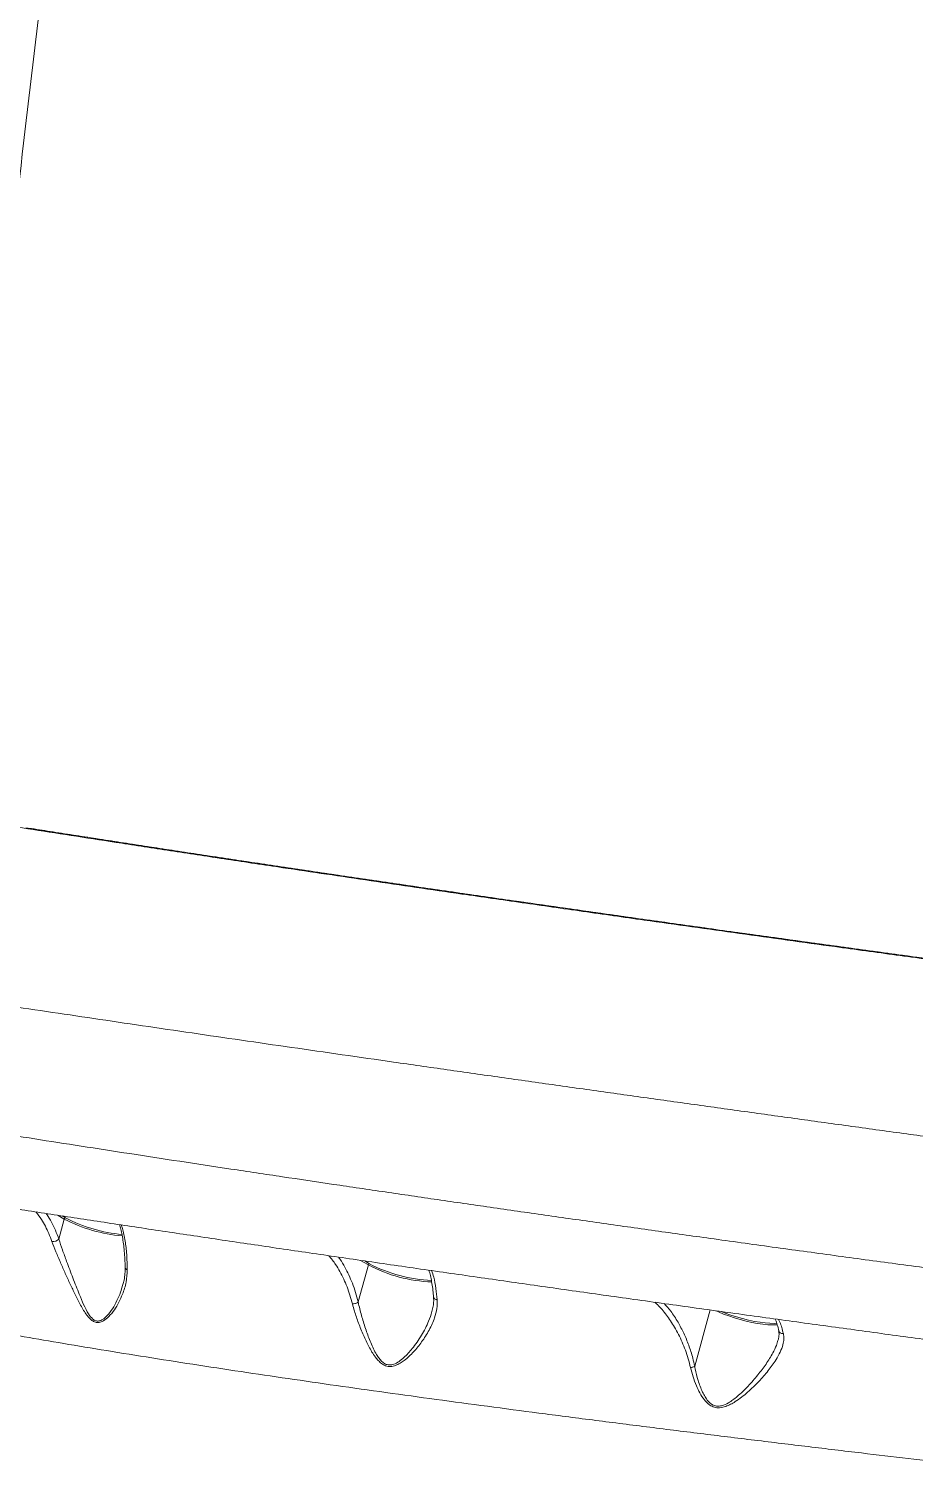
# Model space of a CAD drawing. Header units: millimetres. Extents: x -11024 to 8278, y -7837 to 5770.
# Drawn here: x 4024 to 4378, y 2570 to 3148 of the extents above; entities that cross this region are included whole.
import ezdxf

# ---------------------------------------------------------------- set-up
doc = ezdxf.new("R2010")
doc.units = ezdxf.units.MM
doc.layers.add('DIKOM_ОБЪЕКТ', color=7, linetype='Continuous')

msp = doc.modelspace()

# ---------------------------------------------------------------- linework, layer by layer
at = {"layer": 'DIKOM_ОБЪЕКТ', "color": 7, "linetype": 'Continuous', "lineweight": 15}
for p, q in [((4038.285, 2671.581), (4035.783, 2673.069)), ((4038.285, 2671.581), (4036.102, 2663.58)), ((4037.468, 2672.811), (4038.812, 2672.013)), ((4159.86, 2653.232), (4156.772, 2655.067)), ((4158.429, 2654.826), (4160.385, 2653.664)), ((4159.86, 2653.232), (4155.815, 2638.403)), ((4061.559, 2645.14), (4061.611, 2645.326)), ((4296.494, 2635.21), (4290.371, 2612.765)), ((4323.637, 2623.03), (4323.707, 2623.258))]:
    msp.add_line(p, q, dxfattribs=at)
at = {"layer": 'DIKOM_ОБЪЕКТ', "color": 7, "linetype": 'Continuous', "lineweight": 15, "flags": 128}
for points in [[(4323.438, 2629.298), (4322.807, 2629.239), (4321.313, 2629.208), (4319.569, 2629.297), (4317.613, 2629.504), (4315.487, 2629.824), (4313.238, 2630.251), (4310.914, 2630.776), (4308.565, 2631.386), (4306.243, 2632.069), (4303.998, 2632.811), (4301.879, 2633.594), (4299.931, 2634.402), (4298.915, 2634.867)], [(4301.128, 2634.552), (4302.579, 2633.971), (4304.777, 2633.177), (4307.099, 2632.431), (4309.489, 2631.753), (4311.889, 2631.159), (4314.242, 2630.662), (4316.49, 2630.275), (4318.58, 2630.008), (4320.46, 2629.867), (4322.086, 2629.854), (4323.258, 2629.948)]]:
    msp.add_lwpolyline(points, dxfattribs=at)
at = {"layer": 'DIKOM_ОБЪЕКТ', "color": 7, "linetype": 'Continuous', "lineweight": 15}
for centre, radius, start, end in [((4038.82, 2671.465), 0.548, 90.91014, 167.744938), ((4066.969, 2726.648), 62.09, 242.485169, 264.884819), ((4066.59, 2725.308), 60.1, 242.470388, 265.042002), ((4033.684, 2666.059), 3.463, 264.062034, 314.289112), ((4063.657, 2652.387), 1.083, 193.103055, 259.598461), ((4160.396, 2653.116), 0.548, 91.122717, 167.834976), ((4187.42, 2705.235), 58.855, 242.078231, 267.910243), ((4187.185, 2704.442), 57.416, 242.175925, 267.980253)]:
    msp.add_arc(centre, radius, start, end, dxfattribs=at)
for points, knots in [([(4069.991, 3545.602), (4067.856, 3523.028), (4063.585, 3477.879), (4056.791, 3410.463), (4049.716, 3343.261), (4042.345, 3276.287), (4034.466, 3207.823), (4026.165, 3137.877), (4019.213, 3078.168), (4013.89, 3030.274), (4010.029, 2994.222), (4006.284, 2957.99), (4003.076, 2925.797), (4000.061, 2894.725), (3997.909, 2872.264), (3996.291, 2855.377), (3995.65, 2848.697), (3995.315, 2845.205), (3995.199, 2843.997), (3995.161, 2843.603), (3995.154, 2843.536)], [0, 0, 0, 0, 0.0957398, 0.1914871, 0.2872393, 0.382991, 0.4787341, 0.5817989, 0.6848638, 0.7364207, 0.7879831, 0.8395376, 0.8910833, 0.9245442, 0.9705514, 0.9852019, 0.9949789, 0.9983606, 0.9997222, 1, 1, 1, 1]), ([(4009.163, 2830.058), (4014.667, 2829.184), (4025.677, 2827.436), (4043.103, 2824.71), (4061.813, 2821.814), (4081.923, 2818.734), (4103.429, 2815.477), (4123.89, 2812.409), (4143.097, 2809.554), (4160.893, 2806.928), (4178.964, 2804.281), (4199.085, 2801.354), (4221.312, 2798.146), (4245.654, 2794.663), (4268.332, 2791.446), (4289.239, 2788.504), (4308.318, 2785.836), (4327.404, 2783.186), (4348.326, 2780.299), (4371.036, 2777.191), (4395.427, 2773.882), (4417.728, 2770.885), (4437.941, 2768.192), (4456.116, 2765.788), (4474.029, 2763.438), (4493.377, 2760.92), (4514.01, 2758.262), (4535.725, 2755.496), (4555.155, 2753.054), (4572.418, 2750.91), (4587.651, 2749.04), (4602.422, 2747.247), (4611.813, 2746.127), (4616.507, 2745.567)], [0, 0, 0, 0, 0.0332373, 0.0664955, 0.0997333, 0.1366839, 0.1736633, 0.2106139, 0.2391279, 0.2676675, 0.2962073, 0.324721, 0.3617085, 0.3987245, 0.4357117, 0.4642557, 0.4928259, 0.5213962, 0.5499403, 0.5868975, 0.623883, 0.6608405, 0.6893584, 0.7179028, 0.7464469, 0.7749649, 0.8119226, 0.8489093, 0.8858673, 0.9143873, 0.9429337, 0.9714798, 1, 1, 1, 1]), ([(4602.308, 2747.542), (4596.075, 2748.295), (4583.606, 2749.8), (4563.832, 2752.237), (4544.909, 2754.601), (4526.994, 2756.865), (4510.292, 2758.997), (4493.228, 2761.195), (4474.123, 2763.676), (4452.886, 2766.462), (4429.47, 2769.564), (4407.502, 2772.504), (4387.128, 2775.252), (4368.439, 2777.792), (4349.647, 2780.363), (4328.929, 2783.217), (4306.298, 2786.359), (4281.819, 2789.787), (4259.286, 2792.97), (4238.737, 2795.895), (4220.16, 2798.557), (4201.749, 2801.213), (4181.752, 2804.118), (4160.283, 2807.262), (4137.512, 2810.628), (4116.965, 2813.694), (4098.569, 2816.464), (4082.208, 2818.947), (4066.263, 2821.388), (4051.049, 2823.737), (4036.522, 2826), (4027.396, 2827.438), (4022.833, 2828.156)], [0, 0, 0, 0, 0.0387229, 0.0774756, 0.1161987, 0.1460807, 0.1759901, 0.2058992, 0.2357812, 0.2745049, 0.3132584, 0.351982, 0.3818636, 0.4117728, 0.441682, 0.4715642, 0.5103034, 0.5490723, 0.5878118, 0.6177065, 0.6476286, 0.6775509, 0.7074455, 0.7461808, 0.7849461, 0.8236815, 0.8535734, 0.8834929, 0.913412, 0.9433038, 0.9716521, 1, 1, 1, 1]), ([(4600.987, 2747.73), (4598.501, 2748.029), (4593.078, 2748.682), (4584.468, 2749.728), (4575.213, 2750.861), (4565.757, 2752.027), (4556.129, 2753.223), (4546.345, 2754.446), (4536.42, 2755.695), (4526.357, 2756.969), (4516.138, 2758.271), (4505.747, 2759.603), (4495.175, 2760.965), (4484.435, 2762.356), (4473.554, 2763.773), (4462.557, 2765.212), (4451.472, 2766.67), (4440.329, 2768.143), (4429.146, 2769.629), (4417.898, 2771.13), (4406.556, 2772.65), (4395.102, 2774.193), (4383.561, 2775.754), (4371.958, 2777.33), (4360.308, 2778.92), (4348.622, 2780.522), (4336.914, 2782.133), (4325.197, 2783.753), (4313.489, 2785.378), (4301.772, 2787.01), (4290.063, 2788.649), (4278.368, 2790.293), (4266.724, 2791.935), (4255.126, 2793.579), (4243.571, 2795.223), (4232.057, 2796.869), (4220.58, 2798.515), (4209.138, 2800.164), (4197.738, 2801.813), (4186.434, 2803.456), (4175.245, 2805.089), (4164.18, 2806.711), (4153.215, 2808.326), (4142.36, 2809.932), (4131.623, 2811.527), (4121.015, 2813.111), (4110.547, 2814.681), (4100.227, 2816.237), (4090.076, 2817.774), (4080.112, 2819.291), (4070.315, 2820.791), (4060.662, 2822.277), (4051.143, 2823.75), (4041.791, 2825.206), (4032.758, 2826.62), (4026.953, 2827.535), (4024.124, 2827.981)], [0, 0, 0, 0, 0.0157122, 0.0342758, 0.0528765, 0.071492, 0.0900935, 0.1086566, 0.1271588, 0.1456071, 0.1640451, 0.1825526, 0.2011555, 0.2198244, 0.2385279, 0.2572334, 0.2759012, 0.2945011, 0.3130029, 0.3314049, 0.3499095, 0.3685089, 0.3871315, 0.40577, 0.4244174, 0.4430658, 0.4617071, 0.4803343, 0.4989415, 0.5174919, 0.536156, 0.5547578, 0.5733161, 0.5918514, 0.6103838, 0.6289297, 0.6475054, 0.6661317, 0.6848275, 0.7035485, 0.7221083, 0.7406809, 0.7592625, 0.7778511, 0.7964421, 0.8150317, 0.8336159, 0.8521909, 0.8707539, 0.889233, 0.9076697, 0.9262254, 0.9448633, 0.9635475, 0.9822394, 1, 1, 1, 1]), ([(4654.262, 2668.972), (4648.995, 2669.619), (4638.457, 2670.914), (4621.905, 2672.98), (4604.847, 2675.132), (4587.09, 2677.396), (4568.654, 2679.769), (4549.55, 2682.251), (4529.995, 2684.811), (4510.22, 2687.42), (4490.264, 2690.071), (4470.172, 2692.755), (4449.79, 2695.494), (4428.961, 2698.308), (4407.704, 2701.195), (4386.047, 2704.151), (4364.237, 2707.142), (4342.518, 2710.133), (4320.928, 2713.12), (4299.499, 2716.097), (4278.074, 2719.087), (4256.489, 2722.112), (4234.778, 2725.167), (4212.978, 2728.249), (4191.34, 2731.321), (4170.12, 2734.349), (4149.345, 2737.328), (4129.035, 2740.256), (4109.022, 2743.156), (4089.158, 2746.051), (4069.485, 2748.937), (4050.045, 2751.807), (4031.066, 2754.63), (4011.564, 2757.554), (3991.697, 2760.561), (3971.549, 2763.641), (3958.819, 2765.617), (3952.456, 2766.605)], [0, 0, 0, 0, 0.02771591, 0.05545571, 0.08319545, 0.11091124, 0.13943212, 0.16797931, 0.19652641, 0.22504748, 0.25275913, 0.28049492, 0.30823073, 0.33594234, 0.36445732, 0.39299808, 0.42153913, 0.45005366, 0.47779086, 0.50555225, 0.53331354, 0.56105099, 0.58959546, 0.61816623, 0.646737, 0.67528155, 0.70299008, 0.73072257, 0.75845466, 0.78616337, 0.81467506, 0.84321323, 0.87175126, 0.90026301, 0.93350185, 0.96676118, 1, 1, 1, 1]), ([(3779.118, 2750.589), (3779.09, 2750.489), (3778.789, 2749.384), (3778.518, 2747.214), (3778.327, 2744.147), (3778.474, 2741.134), (3778.9, 2738.218), (3779.587, 2735.426), (3780.505, 2732.788), (3781.619, 2730.331), (3782.888, 2728.077), (3784.265, 2726.044), (3785.704, 2724.24), (3787.163, 2722.66), (3788.609, 2721.291), (3790.02, 2720.109), (3791.385, 2719.089), (3792.705, 2718.203), (3793.989, 2717.426), (3795.25, 2716.734), (3796.511, 2716.107), (3797.799, 2715.522), (3799.163, 2714.959), (3800.687, 2714.388), (3802.542, 2713.756), (3804.984, 2713.007), (3807.871, 2712.213), (3811.092, 2711.398), (3814.41, 2710.608), (3817.97, 2709.801), (3821.824, 2708.964), (3825.876, 2708.114), (3830.154, 2707.243), (3834.689, 2706.343), (3839.484, 2705.413), (3844.542, 2704.452), (3849.869, 2703.458), (3855.471, 2702.43), (3861.331, 2701.37), (3867.456, 2700.278), (3873.839, 2699.154), (3880.497, 2697.995), (3887.422, 2696.803), (3894.592, 2695.582), (3901.985, 2694.334), (3909.595, 2693.062), (3917.444, 2691.76), (3925.541, 2690.428), (3933.889, 2689.066), (3942.461, 2687.677), (3951.258, 2686.262), (3960.282, 2684.82), (3969.522, 2683.353), (3978.956, 2681.865), (3988.582, 2680.355), (3998.403, 2678.823), (4008.429, 2677.268), (4018.634, 2675.694), (4028.989, 2674.104), (4039.478, 2672.503), (4050.13, 2670.885), (4060.947, 2669.249), (4071.933, 2667.596), (4083.051, 2665.93), (4094.305, 2664.252), (4105.698, 2662.561), (4117.223, 2660.857), (4128.847, 2659.146), (4140.56, 2657.43), (4152.353, 2655.708), (4164.249, 2653.979), (4176.227, 2652.245), (4188.27, 2650.509), (4200.362, 2648.773), (4212.479, 2647.039), (4224.632, 2645.308), (4236.833, 2643.577), (4249.105, 2641.843), (4261.44, 2640.107), (4273.823, 2638.37), (4286.235, 2636.637), (4298.661, 2634.908), (4311.083, 2633.187), (4323.482, 2631.475), (4335.843, 2629.776), (4348.147, 2628.091), (4360.379, 2626.424), (4372.527, 2624.774), (4384.601, 2623.142), (4396.633, 2621.522), (4408.644, 2619.912), (4420.629, 2618.312), (4432.549, 2616.728), (4444.37, 2615.164), (4456.058, 2613.626), (4467.599, 2612.113), (4479.028, 2610.623), (4490.351, 2609.154), (4501.566, 2607.706), (4512.643, 2606.283), (4523.585, 2604.886), (4534.395, 2603.513), (4545.057, 2602.166), (4555.547, 2600.85), (4565.871, 2599.562), (4576.038, 2598.302), (4586.052, 2597.069), (4595.874, 2595.869), (4605.472, 2594.704), (4614.827, 2593.578), (4623.977, 2592.486), (4632.931, 2591.426), (4641.69, 2590.398), (4650.221, 2589.408), (4658.527, 2588.453), (4666.609, 2587.534), (4674.472, 2586.651), (4682.077, 2585.808), (4689.43, 2585.004), (4696.532, 2584.239), (4703.401, 2583.512), (4710.017, 2582.824), (4716.359, 2582.177), (4722.401, 2581.575), (4728.179, 2581.015), (4733.701, 2580.493), (4738.975, 2580.012), (4743.973, 2579.573), (4748.703, 2579.177), (4753.17, 2578.822), (4757.38, 2578.51), (4761.332, 2578.242), (4765.035, 2578.017), (4768.519, 2577.837), (4771.834, 2577.703), (4775.065, 2577.621), (4778.032, 2577.611), (4780.606, 2577.681), (4782.673, 2577.81), (4784.375, 2577.977), (4785.884, 2578.179), (4787.361, 2578.434), (4788.84, 2578.752), (4790.35, 2579.148), (4791.917, 2579.639), (4793.555, 2580.248), (4795.277, 2581.002), (4797.084, 2581.931), (4798.961, 2583.064), (4800.881, 2584.425), (4802.801, 2586.03), (4804.672, 2587.882), (4806.438, 2589.972), (4808.049, 2592.276), (4809.463, 2594.765), (4810.685, 2597.498), (4811.665, 2600.437), (4812.32, 2603.532), (4812.6, 2605.618), (4812.629, 2606.656), (4812.629, 2606.662)], [0, 0, 0, 0, 0.0002068, 0.0022859, 0.0043257, 0.0063291, 0.0082993, 0.0102375, 0.0121447, 0.0140201, 0.0158619, 0.017669, 0.0194433, 0.0211942, 0.0229404, 0.0247067, 0.0265242, 0.028437, 0.0304974, 0.0327684, 0.0353292, 0.0382848, 0.0417846, 0.0460631, 0.0515452, 0.0592115, 0.0696141, 0.0785634, 0.0869794, 0.0958944, 0.1044128, 0.1126703, 0.1208346, 0.1289275, 0.1369532, 0.1449343, 0.1528885, 0.1608305, 0.1687737, 0.1766469, 0.1845237, 0.1924242, 0.2003317, 0.2082243, 0.2160821, 0.2238874, 0.2316742, 0.2395261, 0.2473649, 0.2551984, 0.2630343, 0.2708779, 0.278737, 0.2865839, 0.2943911, 0.3022287, 0.3100819, 0.3179348, 0.3257678, 0.3335656, 0.3413396, 0.3491774, 0.3570018, 0.3648202, 0.3726408, 0.3804684, 0.3883106, 0.3961611, 0.4039601, 0.4117712, 0.419592, 0.4274154, 0.4352316, 0.4430332, 0.4508235, 0.4585758, 0.4663477, 0.4741479, 0.4819714, 0.4898124, 0.4976657, 0.5055256, 0.513386, 0.5212398, 0.5290815, 0.5369057, 0.5447071, 0.5524807, 0.5602277, 0.5679863, 0.5757951, 0.583633, 0.5914842, 0.5993296, 0.6071499, 0.6149291, 0.6226956, 0.630512, 0.6383192, 0.6461247, 0.6539349, 0.6617562, 0.6695969, 0.6774226, 0.6852282, 0.6930751, 0.7009431, 0.7088106, 0.7166519, 0.7244473, 0.7322155, 0.7400568, 0.7478882, 0.7557171, 0.7635503, 0.7713941, 0.7792567, 0.7871445, 0.7949591, 0.8028199, 0.8107087, 0.8186079, 0.826497, 0.8343564, 0.8421526, 0.8500778, 0.8580074, 0.8659509, 0.8739222, 0.8819368, 0.890014, 0.8981755, 0.9063665, 0.9147324, 0.9233441, 0.9323627, 0.9422164, 0.9503449, 0.956124, 0.9601713, 0.9635622, 0.9664334, 0.9689245, 0.971141, 0.9731648, 0.9750614, 0.9768846, 0.9786786, 0.9804714, 0.982283, 0.9841263, 0.9860026, 0.9879052, 0.9898256, 0.9917568, 0.9936937, 0.9958292, 0.9979292, 0.9999884, 1, 1, 1, 1]), ([(3779.205, 2750.566), (3779.162, 2750.502), (3779.003, 2750.26), (3779.645, 2749.698), (3781.176, 2748.882), (3783.728, 2747.92), (3787.2, 2746.833), (3791.568, 2745.63), (3796.793, 2744.317), (3802.835, 2742.898), (3809.726, 2741.367), (3817.531, 2739.708), (3826.275, 2737.923), (3835.966, 2736.011), (3846.498, 2733.993), (3857.744, 2731.894), (3869.665, 2729.721), (3882.212, 2727.478), (3895.473, 2725.152), (3909.556, 2722.722), (3924.47, 2720.189), (3940.21, 2717.554), (3956.598, 2714.848), (3973.435, 2712.103), (3990.676, 2709.325), (4008.275, 2706.52), (4026.368, 2703.667), (4045.099, 2700.743), (4064.46, 2697.751), (4084.432, 2694.695), (4104.79, 2691.61), (4125.296, 2688.531), (4145.911, 2685.464), (4166.594, 2682.413), (4187.5, 2679.357), (4208.791, 2676.27), (4230.444, 2673.16), (4252.429, 2670.03), (4274.493, 2666.917), (4297.503, 2663.701), (4321.426, 2660.391), (4346.203, 2656.998), (4371.042, 2653.633), (4395.88, 2650.305), (4420.654, 2647.023), (4443.883, 2643.98), (4465.566, 2641.171), (4485.734, 2638.585), (4505.574, 2636.068), (4525.235, 2633.601), (4544.672, 2631.192), (4563.844, 2628.846), (4582.528, 2626.59), (4600.5, 2624.451), (4617.749, 2622.43), (4634.273, 2620.524), (4650.217, 2618.717), (4665.693, 2616.996), (4680.656, 2615.37), (4695.062, 2613.841), (4708.743, 2612.431), (4721.552, 2611.153), (4733.489, 2610.006), (4744.563, 2608.988), (4754.862, 2608.09), (4764.456, 2607.307), (4773.297, 2606.645), (4781.349, 2606.107), (4788.512, 2605.7), (4794.712, 2605.426), (4799.962, 2605.281), (4804.293, 2605.263), (4807.738, 2605.371), (4810.339, 2605.605), (4811.953, 2605.985), (4812.677, 2606.344), (4812.559, 2606.61), (4812.536, 2606.663)], [0, 0, 0, 0, 0.00477589, 0.01798216, 0.03156734, 0.04516508, 0.05876289, 0.07234815, 0.08557467, 0.09881268, 0.11205062, 0.12527712, 0.1388891, 0.15251371, 0.16613821, 0.17975023, 0.19297789, 0.20621704, 0.21945617, 0.23268381, 0.24629613, 0.25992095, 0.27354572, 0.28715808, 0.30036852, 0.31359047, 0.32681236, 0.34002289, 0.35361597, 0.36722159, 0.38082718, 0.39442034, 0.40763207, 0.42085517, 0.4340782, 0.44728991, 0.4608853, 0.474493, 0.48810076, 0.50169613, 0.51697892, 0.53227049, 0.54755329, 0.56316604, 0.57878823, 0.59440104, 0.60763007, 0.62087037, 0.63411077, 0.64733972, 0.66095319, 0.67457908, 0.68820494, 0.70181842, 0.71502463, 0.72824225, 0.74145999, 0.75466611, 0.76825473, 0.78185568, 0.79545672, 0.80904527, 0.82227321, 0.83551258, 0.84875205, 0.86197989, 0.87559397, 0.88922068, 0.9028473, 0.91646151, 0.9296849, 0.94291976, 0.95615454, 0.96937777, 0.9829873, 0.99660926, 1, 1, 1, 1]), ([(4033.326, 2662.614), (4032.917, 2663.684), (4031.719, 2666.82), (4029.646, 2670.942), (4027.704, 2673.43), (4026.929, 2674.422)], [0, 0, 0, 0, 0.2372343, 0.6956015, 1, 1, 1, 1]), ([(4031.046, 2673.792), (4031.162, 2673.629), (4031.908, 2672.587), (4033.146, 2670.367), (4034.746, 2667.151), (4035.65, 2664.77), (4036.102, 2663.58)], [0, 0, 0, 0, 0.0572998, 0.3655473, 0.6827758, 1, 1, 1, 1]), ([(4060.302, 2669.348), (4060.481, 2668.768), (4060.881, 2667.465), (4061.398, 2665.135), (4061.86, 2662.437), (4062.217, 2659.519), (4062.459, 2656.392), (4062.582, 2653.92), (4062.589, 2652.452), (4062.591, 2652.142)], [0, 0, 0, 0, 0.13266443, 0.29798737, 0.4627958, 0.62696653, 0.79149615, 0.95596516, 1, 1, 1, 1]), ([(4061.009, 2669.241), (4061.183, 2668.792), (4061.871, 2667.014), (4062.627, 2663.039), (4063.308, 2657.522), (4063.41, 2653.402), (4063.462, 2651.322)], [0, 0, 0, 0, 0.107491, 0.4254501, 0.7097852, 1, 1, 1, 1]), ([(4063.462, 2651.322), (4063.366, 2649.661), (4063.175, 2646.338), (4061.812, 2641.989), (4060.165, 2638.269), (4058.355, 2635.215), (4056.272, 2632.651), (4054.181, 2630.871), (4052.282, 2630.117), (4050.671, 2630.221), (4049.339, 2630.937), (4048.218, 2631.969), (4046.649, 2633.907), (4044.762, 2637.036), (4042.667, 2641.285), (4040.624, 2645.562), (4038.676, 2649.825), (4036.76, 2654.156), (4034.88, 2658.499), (4033.843, 2661.243), (4033.326, 2662.614)], [0, 0, 0, 0, 0.083171, 0.1664501, 0.2235461, 0.2807551, 0.3376259, 0.384009, 0.4157988, 0.4428532, 0.4698416, 0.4942483, 0.5187263, 0.5894314, 0.6603989, 0.7270828, 0.7939467, 0.8605173, 0.9303334, 1, 1, 1, 1]), ([(4036.102, 2663.58), (4036.571, 2662.143), (4037.51, 2659.267), (4039.45, 2654.017), (4041.68, 2648.019), (4043.961, 2642.221), (4045.958, 2637.342), (4047.691, 2633.935), (4049.347, 2631.725), (4050.82, 2630.816), (4052.213, 2630.71), (4053.806, 2631.414), (4055.681, 2633.118), (4057.638, 2635.677), (4059.392, 2638.911), (4060.773, 2642.084), (4061.316, 2644.195), (4061.559, 2645.14)], [0, 0, 0, 0, 0.08320908, 0.16660649, 0.2858329, 0.40522815, 0.48251406, 0.55949632, 0.61049019, 0.6378224, 0.66492994, 0.69769103, 0.74160355, 0.80909485, 0.87707381, 0.94494998, 1, 1, 1, 1]), ([(4153.491, 2637.633), (4153.172, 2638.802), (4152.212, 2642.315), (4150.064, 2647.733), (4147.204, 2653.042), (4145.006, 2655.769), (4144.082, 2656.917)], [0, 0, 0, 0, 0.1526681, 0.458683, 0.7722456, 1, 1, 1, 1]), ([(4147.881, 2656.362), (4148.112, 2656.056), (4149.038, 2654.83), (4151.018, 2651.484), (4153.101, 2647.069), (4154.786, 2642.279), (4155.472, 2639.695), (4155.815, 2638.403)], [0, 0, 0, 0, 0.0655245, 0.2623258, 0.6261549, 0.8130819, 1, 1, 1, 1]), ([(4062.626, 2652.131), (4062.616, 2651.347), (4062.594, 2649.683), (4062.263, 2647.394), (4061.86, 2645.911), (4061.693, 2645.293)], [0, 0, 0, 0, 0.3422684, 0.7261402, 1, 1, 1, 1]), ([(4184.085, 2651.113), (4184.135, 2650.961), (4184.407, 2650.143), (4184.821, 2648.396), (4185.311, 2645.869), (4185.696, 2643.173), (4185.865, 2641.235), (4185.946, 2640.308)], [0, 0, 0, 0, 0.0546222, 0.2929344, 0.5339919, 0.777164, 1, 1, 1, 1]), ([(4185.179, 2650.956), (4185.468, 2650.114), (4186.182, 2648.033), (4186.929, 2644.093), (4187.25, 2640.808), (4187.397, 2639.294)], [0, 0, 0, 0, 0.268275, 0.6629313, 1, 1, 1, 1]), ([(4430.214, 2569.551), (4424.293, 2570.222), (4412.444, 2571.563), (4394.241, 2573.654), (4375.784, 2575.797), (4356.311, 2578.084), (4335.82, 2580.522), (4314.332, 2583.115), (4292.706, 2585.765), (4271.043, 2588.462), (4249.448, 2591.197), (4228.216, 2593.936), (4207.385, 2596.679), (4186.977, 2599.423), (4166.831, 2602.192), (4147.04, 2604.974), (4127.699, 2607.759), (4108.497, 2610.597), (4089.521, 2613.482), (4070.846, 2616.405), (4052.912, 2619.297), (4036.028, 2622.105), (4020.215, 2624.819), (4005.451, 2627.436), (3991.542, 2629.981), (3978.55, 2632.442), (3966.531, 2634.801), (3955.598, 2637.035), (3945.76, 2639.135), (3936.989, 2641.101), (3929.228, 2642.942), (3922.536, 2644.644), (3916.839, 2646.211), (3913.973, 2647.127), (3912.542, 2647.584)], [0, 0, 0, 0, 0.0284578, 0.0569511, 0.0854441, 0.1139019, 0.1459255, 0.1780519, 0.2102299, 0.2424063, 0.2745293, 0.3065502, 0.3375578, 0.3686635, 0.3998176, 0.4309707, 0.4620735, 0.4930792, 0.5259479, 0.558875, 0.5918025, 0.6246715, 0.6561669, 0.6877609, 0.7194067, 0.7510542, 0.782652, 0.8141501, 0.8450489, 0.876038, 0.9070734, 0.9381096, 0.9691002, 1, 1, 1, 1]), ([(4187.397, 2639.294), (4187.395, 2638.111), (4187.391, 2635.742), (4186.307, 2631.662), (4184.324, 2627.154), (4181.399, 2622.582), (4178.066, 2618.421), (4175.072, 2615.603), (4172.568, 2613.86), (4170.765, 2612.958), (4168.761, 2612.467), (4166.754, 2612.771), (4165.112, 2613.735), (4163.804, 2614.951), (4162.022, 2617.144), (4159.986, 2620.537), (4157.839, 2625.178), (4155.898, 2629.949), (4154.447, 2634.163), (4153.753, 2636.681), (4153.491, 2637.633)], [0, 0, 0, 0, 0.064065, 0.128237, 0.2170701, 0.3060311, 0.3833441, 0.4604841, 0.4901574, 0.5197434, 0.550547, 0.581642, 0.6087115, 0.6342438, 0.6598515, 0.7316551, 0.8037002, 0.8790123, 0.954278, 1, 1, 1, 1]), ([(4155.811, 2638.396), (4155.666, 2638.296), (4155.375, 2638.095), (4154.762, 2637.849), (4154.155, 2637.696), (4153.728, 2637.643), (4153.533, 2637.635), (4153.491, 2637.633)], [0, 0, 0, 0, 0.252535, 0.5050916, 0.7576315, 0.9487739, 1, 1, 1, 1]), ([(4155.815, 2638.403), (4155.815, 2638.402), (4155.814, 2638.4), (4155.812, 2638.397), (4155.812, 2638.397), (4155.811, 2638.396)], [0, 0, 0, 0, 0.4533975, 0.8134262, 1, 1, 1, 1]), ([(4155.811, 2638.396), (4155.812, 2638.395), (4155.883, 2638.127), (4156.245, 2636.141), (4157.266, 2632.407), (4158.892, 2627.209), (4160.738, 2622.112), (4162.525, 2618.343), (4164.117, 2615.864), (4165.264, 2614.524), (4166.587, 2613.54), (4167.699, 2613.229), (4168.819, 2613.176), (4170.276, 2613.476), (4172.197, 2614.558), (4174.695, 2616.66), (4177.823, 2620.138), (4181.221, 2625.053), (4183.856, 2630.087), (4184.868, 2633.275), (4185.27, 2634.542)], [0, 0, 0, 0, 0.0000665, 0.0149532, 0.1075335, 0.2001959, 0.2892282, 0.378003, 0.4080882, 0.4380686, 0.4676982, 0.4920742, 0.4971708, 0.5264155, 0.5681216, 0.6101769, 0.6944705, 0.8093769, 0.9242069, 1, 1, 1, 1]), ([(4185.936, 2640.321), (4185.964, 2639.827), (4186.031, 2638.643), (4185.814, 2636.708), (4185.457, 2635.26), (4185.279, 2634.537)], [0, 0, 0, 0, 0.2639971, 0.6323062, 1, 1, 1, 1]), ([(4186.005, 2640.316), (4186.017, 2640.225), (4186.047, 2639.995), (4186.348, 2639.676), (4186.787, 2639.434), (4187.167, 2639.33), (4187.356, 2639.3), (4187.397, 2639.294)], [0, 0, 0, 0, 0.1864519, 0.4682338, 0.7499292, 0.945472, 1, 1, 1, 1]), ([(4288.691, 2612.133), (4288.395, 2613.324), (4287.497, 2616.929), (4285.439, 2622.477), (4282.482, 2628.318), (4279.108, 2633.246), (4276.413, 2636.527), (4274.742, 2637.981), (4274.383, 2638.293)], [0, 0, 0, 0, 0.1072651, 0.3245358, 0.5419713, 0.743028, 0.9447753, 1, 1, 1, 1]), ([(4278.149, 2637.767), (4279.045, 2636.786), (4281.05, 2634.593), (4283.639, 2630.521), (4286.054, 2625.958), (4288.042, 2621.143), (4289.465, 2616.7), (4290.129, 2613.816), (4290.371, 2612.765)], [0, 0, 0, 0, 0.1626162, 0.3637342, 0.5417446, 0.7201842, 0.8980234, 1, 1, 1, 1]), ([(4322.61, 2631.597), (4322.761, 2631.188), (4323.156, 2630.119), (4323.606, 2628.527), (4323.867, 2627.265), (4323.95, 2626.86)], [0, 0, 0, 0, 0.2959384, 0.7738706, 1, 1, 1, 1]), ([(4323.929, 2631.415), (4324.104, 2631.07), (4324.876, 2629.547), (4325.413, 2627.415), (4325.828, 2625.767)], [0, 0, 0, 0, 0.2264856, 1, 1, 1, 1]), ([(4325.828, 2625.767), (4325.925, 2625.055), (4326.119, 2623.629), (4325.669, 2621.133), (4324.625, 2618.357), (4322.693, 2614.874), (4319.849, 2610.913), (4315.989, 2606.542), (4311.639, 2602.262), (4307.761, 2599.236), (4304.736, 2597.434), (4302.674, 2596.506), (4300.474, 2595.971), (4298.231, 2596.186), (4296.038, 2597.272), (4294.071, 2599.315), (4292.364, 2601.995), (4290.906, 2605.103), (4289.629, 2608.504), (4289.004, 2610.923), (4288.691, 2612.133)], [0, 0, 0, 0, 0.04820339, 0.09646465, 0.15648073, 0.21659441, 0.30509297, 0.39374412, 0.48695446, 0.57998739, 0.61133545, 0.64262428, 0.67978491, 0.71002489, 0.74028601, 0.78624834, 0.83409671, 0.88207366, 0.94103236, 1, 1, 1, 1]), ([(4323.93, 2626.88), (4323.988, 2626.596), (4324.132, 2625.894), (4324.073, 2624.67), (4323.847, 2623.692), (4323.742, 2623.239)], [0, 0, 0, 0, 0.2681462, 0.6610608, 1, 1, 1, 1]), ([(4323.995, 2626.869), (4324.006, 2626.795), (4324.042, 2626.552), (4324.335, 2626.207), (4324.826, 2625.895), (4325.324, 2625.777), (4325.665, 2625.761), (4325.788, 2625.766), (4325.828, 2625.767)], [0, 0, 0, 0, 0.1090481, 0.3595553, 0.6100376, 0.8605736, 0.95518, 1, 1, 1, 1]), ([(4290.367, 2612.758), (4290.367, 2612.756), (4290.448, 2612.412), (4290.752, 2610.484), (4291.653, 2606.996), (4293.03, 2603.218), (4294.45, 2600.471), (4295.708, 2598.684), (4297.246, 2597.302), (4298.583, 2596.838), (4299.829, 2596.689), (4301.53, 2596.88), (4304.31, 2598.208), (4307.848, 2600.895), (4311.778, 2604.68), (4315.599, 2609.107), (4318.985, 2613.572), (4321.43, 2617.558), (4323, 2620.73), (4323.454, 2622.368), (4323.637, 2623.03)], [0, 0, 0, 0, 0.0000754, 0.0191922, 0.1047087, 0.190093, 0.2267544, 0.2632991, 0.3016445, 0.3302171, 0.3335576, 0.3655865, 0.4153998, 0.488399, 0.5911529, 0.6939824, 0.7916355, 0.8891257, 0.9551777, 1, 1, 1, 1]), ([(4290.367, 2612.758), (4290.219, 2612.666), (4289.925, 2612.481), (4289.36, 2612.279), (4288.938, 2612.176), (4288.734, 2612.14), (4288.691, 2612.133)], [0, 0, 0, 0, 0.3413036, 0.6827412, 0.9339904, 1, 1, 1, 1]), ([(4290.371, 2612.765), (4290.37, 2612.764), (4290.369, 2612.762), (4290.368, 2612.759), (4290.367, 2612.758), (4290.367, 2612.758)], [0, 0, 0, 0, 0.4330368, 0.7821198, 1, 1, 1, 1])]:
    msp.add_open_spline(points, degree=3, knots=knots, dxfattribs=at)

doc.saveas('drawing.dxf')
